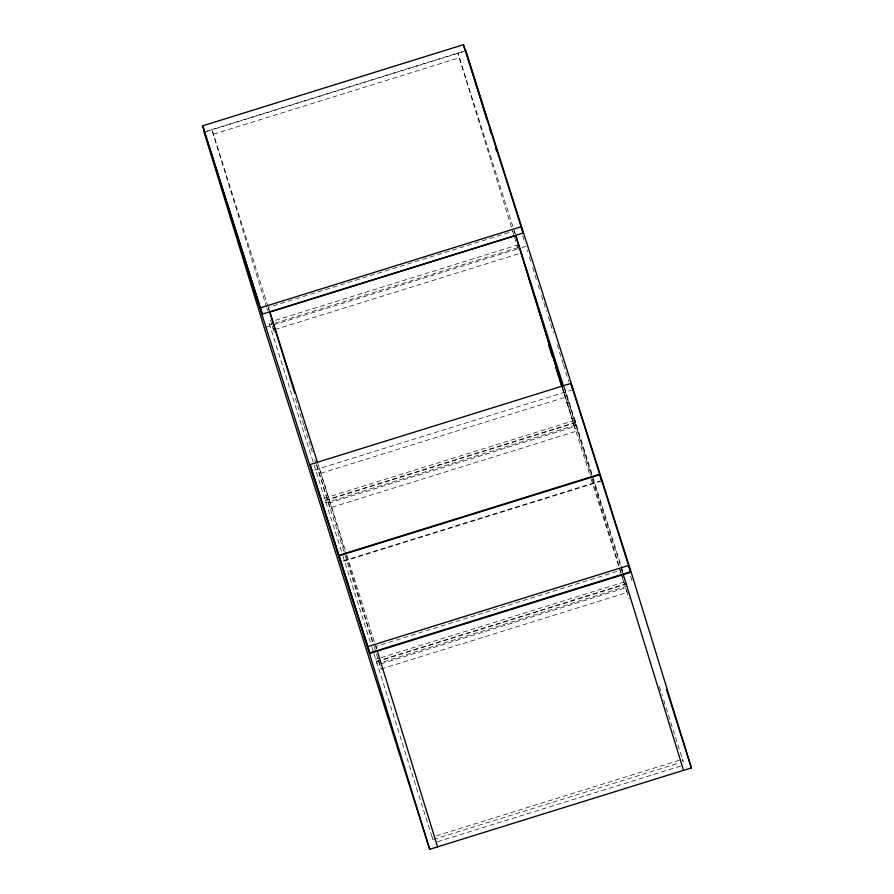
<?xml version="1.0" encoding="UTF-8"?>
<svg xmlns="http://www.w3.org/2000/svg" width="894" height="894" viewBox="0 0 894 894"><rect width="100%" height="100%" fill="white"/><g stroke="black" fill="none" stroke-linecap="round" stroke-linejoin="round"><path stroke-width="0.67" stroke-dasharray="4.47 3.35" d="M204.044 131.988L465.707 50.6M207.218 131.295L464.02 51.405M213.387 134.245L459.348 57.73M269.128 310.062L268.312 307.402L512.944 231.3M275.52 320.309L519.179 244.509M273.609 323.583L269.608 324.824L268.859 322.376L313.716 463.785M274.939 323.17L519.939 246.956M265.574 327.327L272.111 325.293L270.066 318.644M273.441 324.88L518.073 248.789M521.995 247.56L525.929 246.342L527.616 251.661M274.927 329.573L519.57 253.483M314.677 470.021L571.478 390.142M320.924 473.261L566.885 396.746M325.271 500.227L575.602 422.359M325.371 500.584L575.691 422.717M328.534 503.154L574.496 426.639L562.617 388.018M343.464 560.773L600.265 480.894M343.631 561.298L600.433 481.419M379.726 658.062L375.737 659.303L377.156 663.84M381.067 657.649L626.057 581.435M376.396 661.392L626.728 583.525M376.486 661.75L626.817 583.883M383.805 661.761L627.476 585.961M380.989 663.896L625.621 587.794M376.363 653.939L381.146 669.003L627.107 592.487L623.163 579.804M436.149 835.912L682.48 759.285L683.228 761.733L663.616 699.812M373.971 653.793L432.908 839.6L679.239 762.973M437.401 841.746L680.703 766.069M529.304 256.991L530.991 262.311M532.679 267.63L536.478 279.61M538.166 284.929L539.853 290.248M541.54 295.568L546.603 311.537M548.29 316.856L553.364 332.825M557.163 344.805L563.064 363.422M563.488 364.763L568.975 382.051M630.594 576.306L632.706 582.966M564.46 387.236L623.118 572.149M659.426 686.603L662.275 695.655M515.257 233.982L457.851 53.037L514.385 236.798M564.215 388.331L592.487 477.474M592.912 478.804L623.308 574.596M561.968 387.158L590.666 477.631M591.09 478.961L624.861 585.402M626.549 590.722L629.074 598.712M268.021 306.508L211.889 129.552L266.378 306.653M268.312 307.402L269.798 312.095M317.828 463.505L346.526 553.989M346.95 555.319L377.346 651.111M272.961 327.964L275.073 334.613M295.322 398.478L303.77 425.086M304.195 426.416L310.52 446.374M310.944 447.704L313.056 454.353M314.744 459.684L316.007 463.673M316.431 465.003L344.704 554.146M345.129 555.476L372.563 641.959M314.051 464.902L342.514 554.582M342.938 555.9L371.535 646.049M371.859 647.167L373.636 652.676M522.644 235.692L524.286 241.011M622.637 572.562L621.811 569.903L375.849 646.418L376.676 649.078M565.399 392.053L591.873 477.977M592.286 479.307L622.604 577.848M562.46 387.393L575.982 431.333L330.02 507.848L316.655 464.534M514.274 230.887L515.089 233.557M514.653 237.502L519.157 252.142M319.437 468.568L345.654 553.788M346.067 555.118L373.916 645.669M374.184 646.373L375.972 652.329M378.43 660.32L381.146 669.003M432.16 837.153L432.908 839.6M266.792 307.983L267.608 310.654M272.368 325.997L273.598 329.987M574.943 420.269L324.611 498.137L326.031 502.674L576.351 424.806L574.943 420.269"/><path stroke-width="1.34" d="M202.625 125.83L463.416 44.7L523.091 233.021L262.3 314.14L202.625 125.83L262.3 314.14M260.366 307.849L521.157 226.73L523.091 233.021M310.084 464.556L570.875 383.437L630.549 571.747L369.758 652.877L310.084 464.556L340.804 561.6M338.871 555.308L599.662 474.189L601.763 480.994M599.829 474.703L339.038 555.833L369.758 652.877M367.825 646.586L628.616 565.455L630.549 571.747M369.49 653.559L631.153 572.16L691.375 767.901L429.712 849.3L264.266 327.74L204.044 131.988L369.49 653.559L429.712 849.3M631.153 572.16L465.707 50.6L487.006 119.841M666.477 689.408L691.375 767.901M515.682 235.312L563.79 387.001M548.469 344.581L552.268 356.561M555.643 367.199L561.544 385.828M269.72 311.827L317.404 462.176M570.875 383.437L572.808 389.728M489.465 127.831L491.51 134.491M495.611 147.801L496.841 151.801M463.416 44.7L465.349 50.992M623.308 574.596L683.53 770.349M562.058 386.052L515.76 235.58L269.798 312.095L294.785 393.326M520.42 250.868L522.465 257.517M524.107 262.847L562.203 386.689M377.346 651.111L437.557 846.853"/></g></svg>
